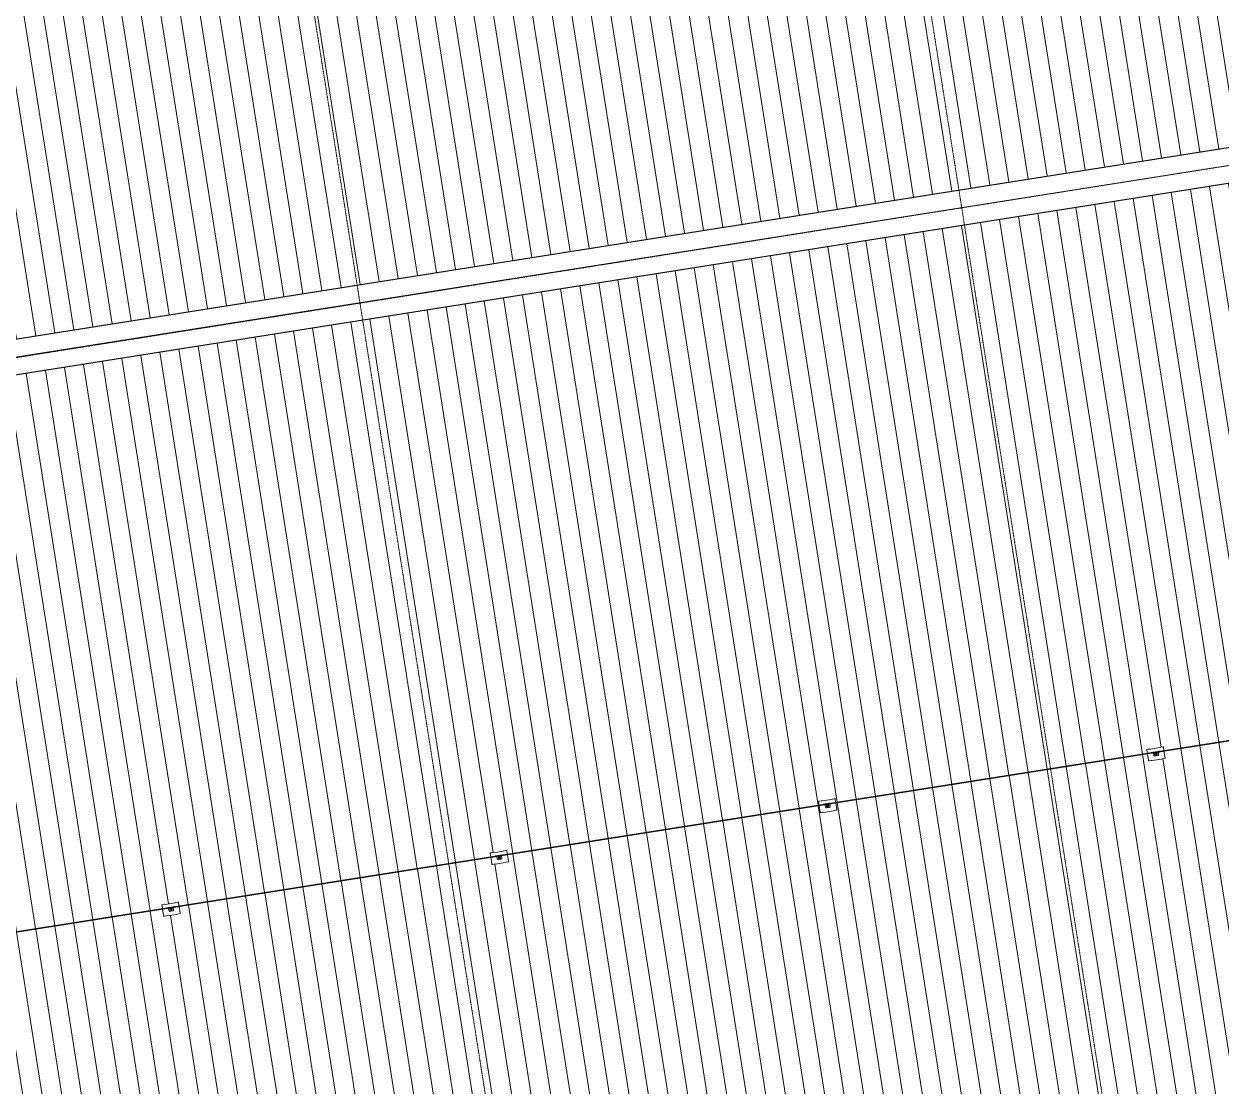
# Model space of a CAD drawing. Header units: millimetres. Extents: x -2355745 to -2216356, y 3958910 to 4068440.
# Drawn here: x -2266434 to -2245801, y 4015136 to 4033441 of the extents above; entities that cross this region are included whole.
import ezdxf

# ---------------------------------------------------------------- set-up
doc = ezdxf.new("R2010")
doc.units = ezdxf.units.MM
doc.linetypes.add('Grid Line', pattern=[21, 12, -3, 3, -3])
for name, color, linetype, lineweight in [('A-ROOF', 132, 'Continuous', 5), ('A-ROOF-PATT', 132, 'Continuous', 5), ('Q-SPCQ', 91, 'Continuous', 5), ('S-GRID', 1, 'Continuous', 5)]:
    doc.layers.add(name, color=color, linetype=linetype, lineweight=lineweight)

# ---------------------------------------------------------------- blocks, each defined once
blk = doc.blocks.new('Static Line_Sayfa_Metal Deck_Pan Mount - Up to 15 _ pitch - Max 2 Users-1847625-ROOF - Part B')
at = {"layer": 'Q-SPCQ'}
for p, q in [((-2241271, 4021785), (-2314823, 4010188)), ((-2314821, 4010180), (-2241269, 4021777)), ((-2247034, 4020945), (-2247083, 4020937)), ((-2247083, 4020937), (-2247034, 4020945)), ((-2247083, 4020937), (-2247083, 4020937)), ((-2247083, 4020937), (-2247081, 4020927)), ((-2247081, 4020927), (-2247081, 4020927)), ((-2247081, 4020927), (-2247072, 4020870)), ((-2247034, 4020944), (-2247073, 4020938)), ((-2247073, 4020938), (-2247036, 4020944)), ((-2247035, 4020944), (-2247022, 4020942)), ((-2247034, 4020945), (-2247034, 4020945)), ((-2247020, 4020942), (-2247033, 4020944)), ((-2247021, 4020942), (-2246857, 4020968)), ((-2246859, 4020968), (-2247019, 4020942)), ((-2246994, 4020885), (-2246999, 4020883)), ((-2246998, 4020878), (-2246999, 4020883)), ((-2246997, 4020873), (-2246998, 4020878)), ((-2246997, 4020873), (-2246993, 4020873)), ((-2246867, 4020905), (-2246992, 4020886)), ((-2246990, 4020873), (-2246865, 4020892)), ((-2246890, 4020903), (-2246969, 4020890)), ((-2246969, 4020890), (-2246969, 4020890)), ((-2246969, 4020890), (-2246969, 4020889)), ((-2246961, 4020835), (-2246967, 4020877)), ((-2246890, 4020901), (-2246890, 4020903)), ((-2246890, 4020903), (-2246890, 4020903)), ((-2246888, 4020889), (-2246882, 4020848)), ((-2246860, 4020905), (-2246865, 4020905)), ((-2246863, 4020893), (-2246859, 4020895)), ((-2246860, 4020905), (-2246859, 4020900)), ((-2246859, 4020899), (-2246859, 4020895)), ((-2246846, 4020974), (-2246858, 4020968)), ((-2246856, 4020968), (-2246844, 4020974)), ((-2246846, 4020974), (-2246796, 4020982)), ((-2246796, 4020982), (-2246846, 4020974)), ((-2246846, 4020974), (-2246846, 4020974)), ((-2246806, 4020980), (-2246845, 4020974)), ((-2246844, 4020974), (-2246806, 4020980)), ((-2246796, 4020982), (-2246796, 4020982)), ((-2246796, 4020982), (-2246795, 4020972)), ((-2246795, 4020972), (-2246795, 4020972)), ((-2246795, 4020972), (-2246786, 4020915)), ((-2246785, 4020908), (-2246767, 4020795)), ((-2247071, 4020863), (-2247053, 4020750)), ((-2247053, 4020750), (-2247052, 4020740)), ((-2247042, 4020741), (-2247052, 4020740)), ((-2247005, 4020747), (-2247042, 4020741)), ((-2246991, 4020745), (-2247004, 4020747)), ((-2246826, 4020771), (-2246990, 4020745)), ((-2246943, 4020853), (-2246943, 4020853)), ((-2246943, 4020823), (-2246894, 4020831)), ((-2246935, 4020854), (-2246935, 4020853)), ((-2246933, 4020854), (-2246933, 4020853)), ((-2246914, 4020857), (-2246914, 4020857)), ((-2246912, 4020857), (-2246912, 4020858)), ((-2246904, 4020859), (-2246904, 4020859)), ((-2246813, 4020777), (-2246825, 4020771)), ((-2246775, 4020783), (-2246812, 4020777)), ((-2246765, 4020785), (-2246774, 4020784)), ((-2246767, 4020795), (-2246765, 4020785)), ((-2252691, 4020053), (-2252741, 4020045)), ((-2252741, 4020045), (-2252691, 4020052)), ((-2252692, 4020052), (-2252731, 4020046)), ((-2252731, 4020046), (-2252693, 4020052)), ((-2252693, 4020052), (-2252680, 4020050)), ((-2252691, 4020052), (-2252691, 4020053)), ((-2252678, 4020050), (-2252691, 4020052)), ((-2252679, 4020050), (-2252515, 4020076)), ((-2252516, 4020076), (-2252677, 4020050)), ((-2252504, 4020082), (-2252515, 4020076)), ((-2252514, 4020076), (-2252502, 4020082)), ((-2252504, 4020082), (-2252454, 4020090)), ((-2252454, 4020090), (-2252504, 4020082)), ((-2252504, 4020082), (-2252504, 4020082)), ((-2252464, 4020088), (-2252503, 4020082)), ((-2252501, 4020082), (-2252464, 4020088)), ((-2252454, 4020090), (-2252454, 4020090)), ((-2252454, 4020090), (-2252453, 4020080)), ((-2252453, 4020080), (-2252453, 4020080)), ((-2252453, 4020080), (-2252444, 4020023)), ((-2252741, 4020045), (-2252741, 4020045)), ((-2252741, 4020045), (-2252739, 4020035)), ((-2252739, 4020035), (-2252739, 4020035)), ((-2252739, 4020035), (-2252730, 4019978)), ((-2252729, 4019971), (-2252711, 4019857)), ((-2252711, 4019857), (-2252710, 4019848)), ((-2252700, 4019849), (-2252710, 4019848)), ((-2252662, 4019855), (-2252700, 4019849)), ((-2252648, 4019853), (-2252661, 4019855)), ((-2252652, 4019993), (-2252656, 4019991)), ((-2252655, 4019986), (-2252656, 4019991)), ((-2252655, 4019981), (-2252655, 4019986)), ((-2252655, 4019981), (-2252650, 4019981)), ((-2252525, 4020013), (-2252650, 4019993)), ((-2252648, 4019981), (-2252523, 4020000)), ((-2252484, 4019879), (-2252648, 4019853)), ((-2252548, 4020011), (-2252627, 4019998)), ((-2252627, 4019998), (-2252627, 4019998)), ((-2252627, 4019998), (-2252627, 4019997)), ((-2252618, 4019943), (-2252625, 4019985)), ((-2252601, 4019961), (-2252601, 4019961)), ((-2252601, 4019931), (-2252552, 4019938)), ((-2252593, 4019962), (-2252593, 4019961)), ((-2252591, 4019961), (-2252591, 4019961)), ((-2252571, 4019964), (-2252571, 4019964)), ((-2252569, 4019965), (-2252569, 4019966)), ((-2252561, 4019967), (-2252561, 4019967)), ((-2252548, 4020009), (-2252548, 4020011)), ((-2252548, 4020011), (-2252548, 4020011)), ((-2252546, 4019997), (-2252539, 4019956)), ((-2252518, 4020013), (-2252522, 4020013)), ((-2252520, 4020001), (-2252516, 4020003)), ((-2252518, 4020013), (-2252517, 4020007)), ((-2252517, 4020007), (-2252516, 4020003)), ((-2252471, 4019885), (-2252483, 4019879)), ((-2252433, 4019891), (-2252470, 4019885)), ((-2252443, 4020016), (-2252425, 4019903)), ((-2252423, 4019893), (-2252432, 4019892)), ((-2252425, 4019903), (-2252423, 4019893)), ((-2258349, 4019161), (-2258398, 4019153)), ((-2258398, 4019153), (-2258349, 4019160)), ((-2258398, 4019153), (-2258398, 4019153)), ((-2258398, 4019153), (-2258397, 4019142)), ((-2258397, 4019143), (-2258397, 4019142)), ((-2258397, 4019142), (-2258388, 4019085)), ((-2258350, 4019160), (-2258388, 4019154)), ((-2258388, 4019154), (-2258351, 4019160)), ((-2258387, 4019079), (-2258369, 4018965)), ((-2258350, 4019160), (-2258337, 4019158)), ((-2258349, 4019160), (-2258349, 4019161)), ((-2258336, 4019158), (-2258349, 4019160)), ((-2258336, 4019158), (-2258172, 4019184)), ((-2258174, 4019183), (-2258335, 4019158)), ((-2258310, 4019101), (-2258314, 4019099)), ((-2258313, 4019094), (-2258314, 4019099)), ((-2258312, 4019089), (-2258313, 4019093)), ((-2258312, 4019089), (-2258308, 4019088)), ((-2258182, 4019121), (-2258308, 4019101)), ((-2258306, 4019089), (-2258180, 4019108)), ((-2258206, 4019119), (-2258285, 4019106)), ((-2258285, 4019106), (-2258285, 4019106)), ((-2258285, 4019106), (-2258284, 4019105)), ((-2258276, 4019051), (-2258283, 4019093)), ((-2258259, 4019039), (-2258209, 4019046)), ((-2258258, 4019069), (-2258258, 4019069)), ((-2258250, 4019070), (-2258250, 4019069)), ((-2258248, 4019069), (-2258248, 4019069)), ((-2258229, 4019072), (-2258229, 4019072)), ((-2258227, 4019073), (-2258227, 4019074)), ((-2258219, 4019075), (-2258219, 4019075)), ((-2258205, 4019117), (-2258206, 4019119)), ((-2258206, 4019119), (-2258206, 4019118)), ((-2258204, 4019105), (-2258197, 4019063)), ((-2258176, 4019121), (-2258180, 4019121)), ((-2258178, 4019109), (-2258174, 4019111)), ((-2258176, 4019121), (-2258175, 4019115)), ((-2258175, 4019115), (-2258174, 4019111)), ((-2258161, 4019190), (-2258173, 4019184)), ((-2258172, 4019184), (-2258160, 4019190)), ((-2258161, 4019190), (-2258112, 4019198)), ((-2258112, 4019198), (-2258161, 4019190)), ((-2258161, 4019190), (-2258161, 4019190)), ((-2258122, 4019196), (-2258160, 4019190)), ((-2258159, 4019190), (-2258122, 4019196)), ((-2258112, 4019198), (-2258112, 4019198)), ((-2258112, 4019198), (-2258110, 4019188)), ((-2258110, 4019188), (-2258110, 4019188)), ((-2258110, 4019188), (-2258101, 4019131)), ((-2258100, 4019125), (-2258082, 4019011)), ((-2258369, 4018965), (-2258367, 4018956)), ((-2258358, 4018957), (-2258367, 4018956)), ((-2258320, 4018963), (-2258357, 4018957)), ((-2258306, 4018961), (-2258319, 4018963)), ((-2258141, 4018987), (-2258305, 4018961)), ((-2258129, 4018993), (-2258141, 4018987)), ((-2258091, 4018999), (-2258128, 4018993)), ((-2258081, 4019001), (-2258089, 4019000)), ((-2258082, 4019011), (-2258081, 4019001)), ((-2264007, 4018268), (-2264056, 4018261)), ((-2264056, 4018260), (-2264007, 4018268)), ((-2264056, 4018261), (-2264056, 4018260)), ((-2264056, 4018260), (-2264054, 4018250)), ((-2264054, 4018251), (-2264054, 4018250)), ((-2264054, 4018250), (-2264045, 4018193)), ((-2264007, 4018268), (-2264046, 4018262)), ((-2264046, 4018262), (-2264009, 4018268)), ((-2264008, 4018268), (-2263995, 4018266)), ((-2264007, 4018268), (-2264007, 4018268)), ((-2263993, 4018266), (-2264006, 4018268)), ((-2263994, 4018266), (-2263830, 4018291)), ((-2263832, 4018291), (-2263992, 4018266)), ((-2263968, 4018209), (-2263972, 4018207)), ((-2263971, 4018201), (-2263972, 4018207)), ((-2263970, 4018197), (-2263971, 4018201)), ((-2263970, 4018197), (-2263966, 4018196)), ((-2263840, 4018229), (-2263965, 4018209)), ((-2263963, 4018196), (-2263838, 4018216)), ((-2263863, 4018227), (-2263942, 4018214)), ((-2263942, 4018214), (-2263942, 4018214)), ((-2263942, 4018213), (-2263942, 4018213)), ((-2263934, 4018159), (-2263940, 4018201)), ((-2263863, 4018227), (-2263863, 4018226)), ((-2263863, 4018225), (-2263863, 4018226)), ((-2263861, 4018213), (-2263855, 4018171)), ((-2263833, 4018229), (-2263838, 4018229)), ((-2263836, 4018217), (-2263832, 4018218)), ((-2263833, 4018229), (-2263832, 4018223)), ((-2263832, 4018223), (-2263832, 4018219)), ((-2263819, 4018298), (-2263831, 4018292)), ((-2263829, 4018292), (-2263818, 4018298)), ((-2263819, 4018298), (-2263770, 4018306)), ((-2263770, 4018306), (-2263819, 4018298)), ((-2263819, 4018298), (-2263819, 4018298)), ((-2263779, 4018304), (-2263818, 4018298)), ((-2263817, 4018298), (-2263779, 4018304)), ((-2263770, 4018306), (-2263770, 4018306)), ((-2263770, 4018306), (-2263768, 4018296)), ((-2263768, 4018296), (-2263768, 4018296)), ((-2263768, 4018296), (-2263759, 4018239)), ((-2263758, 4018232), (-2263740, 4018118)), ((-2264044, 4018187), (-2264026, 4018073)), ((-2264026, 4018073), (-2264025, 4018064)), ((-2264015, 4018065), (-2264025, 4018064)), ((-2263978, 4018071), (-2264015, 4018065)), ((-2263964, 4018069), (-2263977, 4018071)), ((-2263799, 4018095), (-2263963, 4018069)), ((-2263917, 4018146), (-2263867, 4018154)), ((-2263916, 4018177), (-2263916, 4018176)), ((-2263908, 4018178), (-2263908, 4018177)), ((-2263906, 4018177), (-2263906, 4018177)), ((-2263887, 4018180), (-2263887, 4018180)), ((-2263885, 4018181), (-2263885, 4018181)), ((-2263877, 4018183), (-2263877, 4018183)), ((-2263787, 4018101), (-2263798, 4018095)), ((-2263748, 4018107), (-2263786, 4018101)), ((-2263739, 4018109), (-2263747, 4018107)), ((-2263740, 4018118), (-2263739, 4018109))]:
    blk.add_line(p, q, dxfattribs=at)
at = {"layer": 'Q-SPCQ', "flags": 128}
for points in [[(-2246994, 4020885), (-2246994, 4020885), (-2246994, 4020885), (-2246993, 4020885), (-2246993, 4020885), (-2246993, 4020886), (-2246992, 4020886)], [(-2246990, 4020873), (-2246991, 4020873), (-2246991, 4020873), (-2246991, 4020873), (-2246992, 4020873), (-2246992, 4020873), (-2246993, 4020873)], [(-2246867, 4020905), (-2246867, 4020905), (-2246866, 4020905), (-2246866, 4020905), (-2246865, 4020905), (-2246865, 4020905), (-2246865, 4020905)], [(-2246863, 4020893), (-2246863, 4020893), (-2246863, 4020893), (-2246864, 4020893), (-2246864, 4020893), (-2246865, 4020893), (-2246865, 4020892)], [(-2246935, 4020853), (-2246935, 4020853), (-2246935, 4020853), (-2246935, 4020852), (-2246934, 4020852), (-2246934, 4020851), (-2246934, 4020851), (-2246934, 4020850), (-2246934, 4020850), (-2246933, 4020849), (-2246933, 4020849), (-2246933, 4020849), (-2246933, 4020848), (-2246932, 4020848), (-2246932, 4020848), (-2246932, 4020847), (-2246931, 4020847), (-2246931, 4020847), (-2246931, 4020846), (-2246930, 4020846), (-2246930, 4020846), (-2246930, 4020845), (-2246929, 4020845), (-2246929, 4020845), (-2246928, 4020845), (-2246928, 4020845), (-2246928, 4020844), (-2246927, 4020844), (-2246927, 4020844), (-2246926, 4020844), (-2246926, 4020844), (-2246925, 4020844), (-2246925, 4020844), (-2246924, 4020844), (-2246924, 4020844), (-2246923, 4020844), (-2246923, 4020844), (-2246923, 4020844), (-2246922, 4020844), (-2246922, 4020844), (-2246921, 4020844)], [(-2246933, 4020853), (-2246933, 4020853), (-2246933, 4020853), (-2246933, 4020852), (-2246932, 4020852), (-2246932, 4020852), (-2246932, 4020851), (-2246932, 4020851), (-2246932, 4020851), (-2246932, 4020850), (-2246931, 4020850), (-2246931, 4020850), (-2246931, 4020849), (-2246931, 4020849), (-2246931, 4020849), (-2246930, 4020848), (-2246930, 4020848), (-2246930, 4020848), (-2246929, 4020848), (-2246929, 4020847), (-2246929, 4020847), (-2246928, 4020847), (-2246928, 4020847), (-2246928, 4020846), (-2246927, 4020846), (-2246927, 4020846), (-2246927, 4020846), (-2246926, 4020846), (-2246926, 4020846), (-2246926, 4020846), (-2246925, 4020845), (-2246925, 4020845), (-2246925, 4020845), (-2246924, 4020845), (-2246924, 4020845), (-2246923, 4020845), (-2246923, 4020845), (-2246923, 4020845), (-2246922, 4020845), (-2246922, 4020845), (-2246922, 4020845)], [(-2246922, 4020845), (-2246921, 4020845), (-2246921, 4020846), (-2246921, 4020846), (-2246920, 4020846), (-2246920, 4020846), (-2246919, 4020846), (-2246919, 4020846), (-2246919, 4020846), (-2246918, 4020847), (-2246918, 4020847), (-2246918, 4020847), (-2246917, 4020847), (-2246917, 4020847), (-2246917, 4020848), (-2246917, 4020848), (-2246916, 4020848), (-2246916, 4020848), (-2246916, 4020849), (-2246916, 4020849), (-2246915, 4020849), (-2246915, 4020850), (-2246915, 4020850), (-2246915, 4020850), (-2246915, 4020851), (-2246914, 4020851), (-2246914, 4020851), (-2246914, 4020852), (-2246914, 4020852), (-2246914, 4020853), (-2246914, 4020853), (-2246914, 4020853), (-2246914, 4020854), (-2246914, 4020854), (-2246914, 4020854), (-2246914, 4020855), (-2246914, 4020855), (-2246914, 4020856), (-2246914, 4020856), (-2246914, 4020856), (-2246914, 4020857)], [(-2246921, 4020844), (-2246921, 4020844), (-2246921, 4020844), (-2246920, 4020844), (-2246920, 4020844), (-2246919, 4020844), (-2246919, 4020844), (-2246918, 4020845), (-2246918, 4020845), (-2246917, 4020845), (-2246917, 4020845), (-2246917, 4020846), (-2246916, 4020846), (-2246916, 4020846), (-2246916, 4020846), (-2246915, 4020847), (-2246915, 4020847), (-2246915, 4020847), (-2246914, 4020848), (-2246914, 4020848), (-2246914, 4020849), (-2246913, 4020849), (-2246913, 4020849), (-2246913, 4020850), (-2246913, 4020850), (-2246913, 4020851), (-2246912, 4020851), (-2246912, 4020851), (-2246912, 4020852), (-2246912, 4020852), (-2246912, 4020853), (-2246912, 4020853), (-2246912, 4020854), (-2246912, 4020854), (-2246912, 4020855), (-2246912, 4020855), (-2246912, 4020856), (-2246912, 4020856), (-2246912, 4020857), (-2246912, 4020857), (-2246912, 4020857)], [(-2252652, 4019993), (-2252652, 4019993), (-2252651, 4019993), (-2252651, 4019993), (-2252651, 4019993), (-2252650, 4019993), (-2252650, 4019993)], [(-2252648, 4019981), (-2252648, 4019981), (-2252649, 4019981), (-2252649, 4019980), (-2252650, 4019980), (-2252650, 4019980), (-2252650, 4019981)], [(-2252593, 4019961), (-2252592, 4019961), (-2252592, 4019960), (-2252592, 4019960), (-2252592, 4019960), (-2252592, 4019959), (-2252592, 4019959), (-2252592, 4019958), (-2252591, 4019958), (-2252591, 4019957), (-2252591, 4019957), (-2252591, 4019957), (-2252590, 4019956), (-2252590, 4019956), (-2252590, 4019955), (-2252590, 4019955), (-2252589, 4019955), (-2252589, 4019954), (-2252588, 4019954), (-2252588, 4019954), (-2252588, 4019954), (-2252587, 4019953), (-2252587, 4019953), (-2252587, 4019953), (-2252586, 4019953), (-2252586, 4019952), (-2252585, 4019952), (-2252585, 4019952), (-2252584, 4019952), (-2252584, 4019952), (-2252583, 4019952), (-2252583, 4019952), (-2252583, 4019952), (-2252582, 4019951), (-2252582, 4019951), (-2252581, 4019951), (-2252581, 4019951), (-2252580, 4019951), (-2252580, 4019952), (-2252579, 4019952), (-2252579, 4019952)], [(-2252591, 4019961), (-2252590, 4019961), (-2252590, 4019961), (-2252590, 4019960), (-2252590, 4019960), (-2252590, 4019959), (-2252590, 4019959), (-2252590, 4019959), (-2252590, 4019958), (-2252589, 4019958), (-2252589, 4019958), (-2252589, 4019957), (-2252589, 4019957), (-2252588, 4019957), (-2252588, 4019956), (-2252588, 4019956), (-2252588, 4019956), (-2252587, 4019956), (-2252587, 4019955), (-2252587, 4019955), (-2252587, 4019955), (-2252586, 4019955), (-2252586, 4019955), (-2252586, 4019954), (-2252585, 4019954), (-2252585, 4019954), (-2252584, 4019954), (-2252584, 4019954), (-2252584, 4019954), (-2252583, 4019953), (-2252583, 4019953), (-2252583, 4019953), (-2252582, 4019953), (-2252582, 4019953), (-2252581, 4019953), (-2252581, 4019953), (-2252581, 4019953), (-2252580, 4019953), (-2252580, 4019953), (-2252580, 4019953), (-2252579, 4019953)], [(-2252579, 4019952), (-2252579, 4019952), (-2252578, 4019952), (-2252578, 4019952), (-2252577, 4019952), (-2252577, 4019952), (-2252576, 4019952), (-2252576, 4019953), (-2252576, 4019953), (-2252575, 4019953), (-2252575, 4019953), (-2252574, 4019953), (-2252574, 4019954), (-2252574, 4019954), (-2252573, 4019954), (-2252573, 4019955), (-2252573, 4019955), (-2252572, 4019955), (-2252572, 4019956), (-2252572, 4019956), (-2252571, 4019956), (-2252571, 4019957), (-2252571, 4019957), (-2252571, 4019958), (-2252570, 4019958), (-2252570, 4019958), (-2252570, 4019959), (-2252570, 4019959), (-2252570, 4019960), (-2252570, 4019960), (-2252569, 4019961), (-2252569, 4019961), (-2252569, 4019962), (-2252569, 4019962), (-2252569, 4019963), (-2252569, 4019963), (-2252569, 4019963), (-2252569, 4019964), (-2252569, 4019964), (-2252569, 4019965), (-2252569, 4019965)], [(-2252579, 4019953), (-2252579, 4019953), (-2252579, 4019953), (-2252578, 4019954), (-2252578, 4019954), (-2252578, 4019954), (-2252577, 4019954), (-2252577, 4019954), (-2252576, 4019954), (-2252576, 4019954), (-2252576, 4019955), (-2252575, 4019955), (-2252575, 4019955), (-2252575, 4019955), (-2252575, 4019956), (-2252574, 4019956), (-2252574, 4019956), (-2252574, 4019956), (-2252573, 4019957), (-2252573, 4019957), (-2252573, 4019957), (-2252573, 4019958), (-2252573, 4019958), (-2252572, 4019958), (-2252572, 4019959), (-2252572, 4019959), (-2252572, 4019959), (-2252572, 4019960), (-2252572, 4019960), (-2252572, 4019960), (-2252571, 4019961), (-2252571, 4019961), (-2252571, 4019962), (-2252571, 4019962), (-2252571, 4019962), (-2252571, 4019963), (-2252571, 4019963), (-2252571, 4019964), (-2252571, 4019964), (-2252571, 4019964), (-2252571, 4019964)], [(-2252525, 4020013), (-2252524, 4020013), (-2252524, 4020013), (-2252523, 4020013), (-2252523, 4020013), (-2252523, 4020013), (-2252522, 4020013)], [(-2252520, 4020001), (-2252521, 4020001), (-2252521, 4020001), (-2252522, 4020001), (-2252522, 4020001), (-2252522, 4020000), (-2252523, 4020000)], [(-2258310, 4019101), (-2258309, 4019101), (-2258309, 4019101), (-2258309, 4019101), (-2258308, 4019101), (-2258308, 4019101), (-2258308, 4019101)], [(-2258306, 4019089), (-2258306, 4019088), (-2258306, 4019088), (-2258307, 4019088), (-2258307, 4019088), (-2258308, 4019088), (-2258308, 4019088)], [(-2258250, 4019069), (-2258250, 4019069), (-2258250, 4019068), (-2258250, 4019068), (-2258250, 4019067), (-2258250, 4019067), (-2258250, 4019067), (-2258249, 4019066), (-2258249, 4019066), (-2258249, 4019065), (-2258249, 4019065), (-2258248, 4019064), (-2258248, 4019064), (-2258248, 4019064), (-2258248, 4019063), (-2258247, 4019063), (-2258247, 4019063), (-2258247, 4019062), (-2258246, 4019062), (-2258246, 4019062), (-2258245, 4019061), (-2258245, 4019061), (-2258245, 4019061), (-2258244, 4019061), (-2258244, 4019061), (-2258243, 4019060), (-2258243, 4019060), (-2258243, 4019060), (-2258242, 4019060), (-2258242, 4019060), (-2258241, 4019060), (-2258241, 4019060), (-2258240, 4019059), (-2258240, 4019059), (-2258239, 4019059), (-2258239, 4019059), (-2258238, 4019059), (-2258238, 4019059), (-2258237, 4019059), (-2258237, 4019059), (-2258237, 4019059)], [(-2258248, 4019069), (-2258248, 4019069), (-2258248, 4019069), (-2258248, 4019068), (-2258248, 4019068), (-2258248, 4019067), (-2258248, 4019067), (-2258247, 4019067), (-2258247, 4019066), (-2258247, 4019066), (-2258247, 4019066), (-2258247, 4019065), (-2258246, 4019065), (-2258246, 4019065), (-2258246, 4019064), (-2258246, 4019064), (-2258245, 4019064), (-2258245, 4019064), (-2258245, 4019063), (-2258245, 4019063), (-2258244, 4019063), (-2258244, 4019063), (-2258244, 4019062), (-2258243, 4019062), (-2258243, 4019062), (-2258243, 4019062), (-2258242, 4019062), (-2258242, 4019062), (-2258241, 4019061), (-2258241, 4019061), (-2258241, 4019061), (-2258240, 4019061), (-2258240, 4019061), (-2258240, 4019061), (-2258239, 4019061), (-2258239, 4019061), (-2258238, 4019061), (-2258238, 4019061), (-2258238, 4019061), (-2258237, 4019061), (-2258237, 4019061)], [(-2258237, 4019059), (-2258236, 4019060), (-2258236, 4019060), (-2258235, 4019060), (-2258235, 4019060), (-2258235, 4019060), (-2258234, 4019060), (-2258234, 4019060), (-2258233, 4019061), (-2258233, 4019061), (-2258232, 4019061), (-2258232, 4019061), (-2258232, 4019062), (-2258231, 4019062), (-2258231, 4019062), (-2258231, 4019063), (-2258230, 4019063), (-2258230, 4019063), (-2258230, 4019064), (-2258229, 4019064), (-2258229, 4019064), (-2258229, 4019065), (-2258229, 4019065), (-2258228, 4019065), (-2258228, 4019066), (-2258228, 4019066), (-2258228, 4019067), (-2258228, 4019067), (-2258227, 4019068), (-2258227, 4019068), (-2258227, 4019069), (-2258227, 4019069), (-2258227, 4019069), (-2258227, 4019070), (-2258227, 4019070), (-2258227, 4019071), (-2258227, 4019071), (-2258227, 4019072), (-2258227, 4019072), (-2258227, 4019073), (-2258227, 4019073)], [(-2258237, 4019061), (-2258237, 4019061), (-2258236, 4019061), (-2258236, 4019061), (-2258236, 4019062), (-2258235, 4019062), (-2258235, 4019062), (-2258235, 4019062), (-2258234, 4019062), (-2258234, 4019062), (-2258234, 4019063), (-2258233, 4019063), (-2258233, 4019063), (-2258233, 4019063), (-2258232, 4019063), (-2258232, 4019064), (-2258232, 4019064), (-2258231, 4019064), (-2258231, 4019065), (-2258231, 4019065), (-2258231, 4019065), (-2258230, 4019065), (-2258230, 4019066), (-2258230, 4019066), (-2258230, 4019066), (-2258230, 4019067), (-2258230, 4019067), (-2258229, 4019068), (-2258229, 4019068), (-2258229, 4019068), (-2258229, 4019069), (-2258229, 4019069), (-2258229, 4019069), (-2258229, 4019070), (-2258229, 4019070), (-2258229, 4019071), (-2258229, 4019071), (-2258229, 4019071), (-2258229, 4019072), (-2258229, 4019072), (-2258229, 4019072)], [(-2258182, 4019121), (-2258182, 4019121), (-2258182, 4019121), (-2258181, 4019121), (-2258181, 4019121), (-2258180, 4019121), (-2258180, 4019121)], [(-2258178, 4019109), (-2258178, 4019109), (-2258179, 4019109), (-2258179, 4019109), (-2258180, 4019108), (-2258180, 4019108), (-2258180, 4019108)], [(-2263968, 4018209), (-2263967, 4018209), (-2263967, 4018209), (-2263966, 4018209), (-2263966, 4018209), (-2263966, 4018209), (-2263965, 4018209)], [(-2263963, 4018196), (-2263964, 4018196), (-2263964, 4018196), (-2263965, 4018196), (-2263965, 4018196), (-2263965, 4018196), (-2263966, 4018196)], [(-2263840, 4018229), (-2263840, 4018229), (-2263839, 4018229), (-2263839, 4018229), (-2263838, 4018229), (-2263838, 4018229), (-2263838, 4018229)], [(-2263836, 4018217), (-2263836, 4018217), (-2263837, 4018217), (-2263837, 4018216), (-2263837, 4018216), (-2263838, 4018216), (-2263838, 4018216)], [(-2263908, 4018177), (-2263908, 4018177), (-2263908, 4018176), (-2263908, 4018176), (-2263908, 4018175), (-2263907, 4018175), (-2263907, 4018174), (-2263907, 4018174), (-2263907, 4018174), (-2263907, 4018173), (-2263906, 4018173), (-2263906, 4018172), (-2263906, 4018172), (-2263906, 4018172), (-2263905, 4018171), (-2263905, 4018171), (-2263905, 4018171), (-2263904, 4018170), (-2263904, 4018170), (-2263904, 4018170), (-2263903, 4018169), (-2263903, 4018169), (-2263902, 4018169), (-2263902, 4018169), (-2263902, 4018168), (-2263901, 4018168), (-2263901, 4018168), (-2263900, 4018168), (-2263900, 4018168), (-2263899, 4018168), (-2263899, 4018168), (-2263898, 4018167), (-2263898, 4018167), (-2263897, 4018167), (-2263897, 4018167), (-2263897, 4018167), (-2263896, 4018167), (-2263896, 4018167), (-2263895, 4018167), (-2263895, 4018167), (-2263895, 4018167)], [(-2263906, 4018177), (-2263906, 4018177), (-2263906, 4018176), (-2263906, 4018176), (-2263906, 4018176), (-2263905, 4018175), (-2263905, 4018175), (-2263905, 4018175), (-2263905, 4018174), (-2263905, 4018174), (-2263905, 4018174), (-2263904, 4018173), (-2263904, 4018173), (-2263904, 4018173), (-2263904, 4018172), (-2263903, 4018172), (-2263903, 4018172), (-2263903, 4018171), (-2263903, 4018171), (-2263902, 4018171), (-2263902, 4018171), (-2263902, 4018171), (-2263901, 4018170), (-2263901, 4018170), (-2263901, 4018170), (-2263900, 4018170), (-2263900, 4018170), (-2263899, 4018169), (-2263899, 4018169), (-2263899, 4018169), (-2263898, 4018169), (-2263898, 4018169), (-2263898, 4018169), (-2263897, 4018169), (-2263897, 4018169), (-2263896, 4018169), (-2263896, 4018169), (-2263896, 4018169), (-2263895, 4018169), (-2263895, 4018169), (-2263895, 4018169)], [(-2263895, 4018167), (-2263894, 4018167), (-2263894, 4018168), (-2263893, 4018168), (-2263893, 4018168), (-2263892, 4018168), (-2263892, 4018168), (-2263891, 4018168), (-2263891, 4018169), (-2263891, 4018169), (-2263890, 4018169), (-2263890, 4018169), (-2263889, 4018170), (-2263889, 4018170), (-2263889, 4018170), (-2263888, 4018170), (-2263888, 4018171), (-2263888, 4018171), (-2263887, 4018171), (-2263887, 4018172), (-2263887, 4018172), (-2263887, 4018173), (-2263886, 4018173), (-2263886, 4018173), (-2263886, 4018174), (-2263886, 4018174), (-2263885, 4018175), (-2263885, 4018175), (-2263885, 4018176), (-2263885, 4018176), (-2263885, 4018176), (-2263885, 4018177), (-2263885, 4018177), (-2263885, 4018178), (-2263885, 4018178), (-2263885, 4018179), (-2263885, 4018179), (-2263885, 4018180), (-2263885, 4018180), (-2263885, 4018181), (-2263885, 4018181)], [(-2263895, 4018169), (-2263894, 4018169), (-2263894, 4018169), (-2263894, 4018169), (-2263893, 4018169), (-2263893, 4018170), (-2263893, 4018170), (-2263892, 4018170), (-2263892, 4018170), (-2263892, 4018170), (-2263891, 4018170), (-2263891, 4018171), (-2263891, 4018171), (-2263890, 4018171), (-2263890, 4018171), (-2263890, 4018172), (-2263889, 4018172), (-2263889, 4018172), (-2263889, 4018172), (-2263889, 4018173), (-2263888, 4018173), (-2263888, 4018173), (-2263888, 4018174), (-2263888, 4018174), (-2263888, 4018174), (-2263887, 4018175), (-2263887, 4018175), (-2263887, 4018175), (-2263887, 4018176), (-2263887, 4018176), (-2263887, 4018177), (-2263887, 4018177), (-2263887, 4018177), (-2263887, 4018178), (-2263887, 4018178), (-2263887, 4018179), (-2263887, 4018179), (-2263887, 4018179), (-2263887, 4018180), (-2263887, 4018180), (-2263887, 4018180)]]:
    blk.add_lwpolyline(points, dxfattribs=at)
at = {"layer": 'Q-SPCQ'}
for centre, major_axis, ratio, start_param, end_param in [((-2247071, 4020928), (9.88, 1.56), 0.996195, 1.570796, 3.141593), ((-2247071, 4020928), (9.88, 1.56), 0.996195, 1.570796, 3.141593), ((-2247036, 4020944), (0.988, 0.156), 0.087156, 0.252159, 1.570796), ((-2247034, 4020944), (0.988, 0.156), 0.087156, 0.252159, 1.570796), ((-2247021, 4020942), (0.988, 0.156), 0.087156, 3.393752, 4.712389), ((-2247019, 4020942), (0.988, 0.156), 0.087156, 4.492616, 4.712389), ((-2247019, 4020942), (0.988, 0.156), 0.087156, 3.393752, 3.833298), ((-2247031, 4020878), (69.1, 10.9), 0.087156, 0.229391, 0.458783), ((-2246923, 4020856), (19.6, 3.1), 0.996195, 1.570796, 3.141593), ((-2246923, 4020856), (19.6, 3.1), 0.996195, 1.570796, 4.712389), ((-2246923, 4020856), (19.6, 3.1), 0.996195, 0, 1.570796), ((-2246923, 4020856), (19.6, 3.1), 0.996195, 4.712389, 7.853982), ((-2246828, 4020910), (69.1, 10.9), 0.087156, 2.68281, 2.912201), ((-2246859, 4020968), (0.988, 0.156), 0.087156, 4.712389, 4.932162), ((-2246859, 4020968), (0.988, 0.156), 0.087156, 5.371707, 6.031026), ((-2246857, 4020968), (0.988, 0.156), 0.087156, 4.712389, 6.031026), ((-2246845, 4020974), (0.988, 0.156), 0.087156, 1.570796, 2.889433), ((-2246844, 4020974), (0.988, 0.156), 0.087156, 1.570796, 2.889433), ((-2246805, 4020970), (9.88, 1.56), 0.996195, 0.785398, 1.570796), ((-2246805, 4020970), (9.88, 1.56), 0.996195, 0, 1.570796), ((-2246805, 4020970), (9.88, 1.56), 0.996195, 0, 0.261799), ((-2247044, 4020751), (9.88, 1.56), 0.996195, 3.141593, 4.712389), ((-2247044, 4020751), (9.88, 1.56), 0.996195, 3.403392, 4.692006), ((-2247005, 4020747), (0.988, 0.156), 0.087156, 0.252159, 1.570796), ((-2246990, 4020745), (0.988, 0.156), 0.087156, 3.393752, 4.712389), ((-2246946, 4020838), (14.8, 2.3), 0.996195, 3.141593, 4.712389), ((-2246946, 4020838), (14.8, 2.3), 0.996195, 3.435816, 4.147516), ((-2246923, 4020856), (11.6, 1.8), 0.996195, 1.570796, 4.712389), ((-2246923, 4020856), (11.6, 1.8), 0.996195, 4.712389, 7.853982), ((-2246896, 4020845), (14.8, 2.3), 0.996195, 4.712389, 6.283185), ((-2246896, 4020846), (14.8, 2.3), 0.996195, 5.565007, 5.954166), ((-2246826, 4020771), (0.988, 0.156), 0.087156, 4.712389, 6.031026), ((-2246812, 4020777), (0.988, 0.156), 0.087156, 1.570796, 2.889433), ((-2246777, 4020793), (9.88, 1.56), 0.996195, 4.712389, 6.283185), ((-2246777, 4020793), (9.88, 1.56), 0.996195, 4.974188, 6.283185), ((-2252693, 4020052), (0.988, 0.156), 0.087156, 0.252159, 1.570796), ((-2252692, 4020052), (0.988, 0.156), 0.087156, 0.252159, 1.570796), ((-2252679, 4020050), (0.988, 0.156), 0.087156, 3.393752, 4.712389), ((-2252677, 4020050), (0.988, 0.156), 0.087156, 3.393752, 3.833298), ((-2252677, 4020050), (0.988, 0.156), 0.087156, 4.492616, 4.712389), ((-2252516, 4020076), (0.988, 0.156), 0.087156, 5.371707, 6.031026), ((-2252516, 4020076), (0.988, 0.156), 0.087156, 4.712389, 4.932162), ((-2252515, 4020076), (0.988, 0.156), 0.087156, 4.712389, 6.031026), ((-2252503, 4020082), (0.988, 0.156), 0.087156, 1.570796, 2.889433), ((-2252501, 4020082), (0.988, 0.156), 0.087156, 1.570796, 2.889433), ((-2252462, 4020078), (9.88, 1.56), 0.996195, 0.785398, 1.570796), ((-2252462, 4020078), (9.88, 1.56), 0.996195, 0, 1.570796), ((-2252462, 4020078), (9.88, 1.56), 0.996195, 0, 0.261799), ((-2252729, 4020036), (9.88, 1.56), 0.996195, 1.570796, 3.141593), ((-2252729, 4020036), (9.88, 1.56), 0.996195, 1.570796, 3.141593), ((-2252701, 4019859), (9.88, 1.56), 0.996195, 3.141593, 4.712389), ((-2252701, 4019859), (9.88, 1.56), 0.996195, 3.403392, 4.692006), ((-2252662, 4019855), (0.988, 0.156), 0.087156, 0.252159, 1.570796), ((-2252648, 4019853), (0.988, 0.156), 0.087156, 3.393752, 4.712389), ((-2252689, 4019986), (69.1, 10.9), 0.087156, 0.229391, 0.458783), ((-2252603, 4019945), (14.8, 2.3), 0.996195, 3.141593, 4.712389), ((-2252604, 4019946), (14.8, 2.3), 0.996195, 3.435816, 4.147516), ((-2252581, 4019964), (19.6, 3.1), 0.996195, 1.570796, 3.141593), ((-2252581, 4019964), (19.6, 3.1), 0.996195, 1.570796, 4.712389), ((-2252581, 4019964), (11.6, 1.8), 0.996195, 1.570796, 4.712389), ((-2252581, 4019964), (19.6, 3.1), 0.996195, 0, 1.570796), ((-2252581, 4019964), (19.6, 3.1), 0.996195, 4.712389, 7.853982), ((-2252581, 4019964), (11.6, 1.8), 0.996195, 4.712389, 7.853982), ((-2252486, 4020018), (69.1, 10.9), 0.087156, 2.68281, 2.912201), ((-2252554, 4019953), (14.8, 2.3), 0.996195, 4.712389, 6.283185), ((-2252554, 4019953), (14.8, 2.3), 0.996195, 5.565007, 5.954166), ((-2252484, 4019879), (0.988, 0.156), 0.087156, 4.712389, 6.031026), ((-2252470, 4019885), (0.988, 0.156), 0.087156, 1.570796, 2.889433), ((-2252435, 4019901), (9.88, 1.56), 0.996195, 4.712389, 6.283185), ((-2252435, 4019901), (9.88, 1.56), 0.996195, 4.974188, 6.283185), ((-2258387, 4019144), (9.88, 1.56), 0.996195, 1.570796, 3.141593), ((-2258387, 4019144), (9.88, 1.56), 0.996195, 1.570796, 3.141593), ((-2258351, 4019160), (0.988, 0.156), 0.087156, 0.252159, 1.570796), ((-2258350, 4019160), (0.988, 0.156), 0.087156, 0.252159, 1.570796), ((-2258336, 4019158), (0.988, 0.156), 0.087156, 3.393752, 4.712389), ((-2258335, 4019158), (0.988, 0.156), 0.087156, 3.393752, 3.833298), ((-2258335, 4019158), (0.988, 0.156), 0.087156, 4.492616, 4.712389), ((-2258346, 4019094), (69.1, 10.9), 0.087156, 0.229391, 0.458783), ((-2258261, 4019053), (14.8, 2.3), 0.996195, 3.141593, 4.712389), ((-2258261, 4019054), (14.8, 2.3), 0.996195, 3.435816, 4.147516), ((-2258239, 4019072), (19.6, 3.1), 0.996195, 1.570796, 3.141593), ((-2258239, 4019072), (19.6, 3.1), 0.996195, 1.570796, 4.712389), ((-2258239, 4019072), (11.6, 1.8), 0.996195, 1.570796, 4.712389), ((-2258239, 4019072), (19.6, 3.1), 0.996195, 0, 1.570796), ((-2258239, 4019072), (19.6, 3.1), 0.996195, 4.712389, 7.853982), ((-2258239, 4019072), (11.6, 1.8), 0.996195, 4.712389, 7.853982), ((-2258143, 4019126), (69.1, 10.9), 0.087156, 2.68281, 2.912201), ((-2258212, 4019061), (14.8, 2.3), 0.996195, 4.712389, 6.283185), ((-2258212, 4019061), (14.8, 2.3), 0.996195, 5.565007, 5.954166), ((-2258174, 4019184), (0.988, 0.156), 0.087156, 4.712389, 4.932162), ((-2258174, 4019184), (0.988, 0.156), 0.087156, 5.371707, 6.031026), ((-2258173, 4019184), (0.988, 0.156), 0.087156, 4.712389, 6.031026), ((-2258160, 4019190), (0.988, 0.156), 0.087156, 1.570796, 2.889433), ((-2258159, 4019190), (0.988, 0.156), 0.087156, 1.570796, 2.889433), ((-2258120, 4019186), (9.88, 1.56), 0.996195, 0.785398, 1.570796), ((-2258120, 4019186), (9.88, 1.56), 0.996195, 0, 1.570796), ((-2258120, 4019186), (9.88, 1.56), 0.996195, 0, 0.261799), ((-2258359, 4018967), (9.88, 1.56), 0.996195, 3.141593, 4.712389), ((-2258359, 4018967), (9.88, 1.56), 0.996195, 3.403392, 4.692006), ((-2258320, 4018963), (0.988, 0.156), 0.087156, 0.252159, 1.570796), ((-2258305, 4018961), (0.988, 0.156), 0.087156, 3.393752, 4.712389), ((-2258141, 4018987), (0.988, 0.156), 0.087156, 4.712389, 6.031026), ((-2258128, 4018993), (0.988, 0.156), 0.087156, 1.570796, 2.889433), ((-2258092, 4019009), (9.88, 1.56), 0.996195, 4.712389, 6.283185), ((-2258092, 4019009), (9.88, 1.56), 0.996195, 4.974188, 6.283185), ((-2264045, 4018252), (9.88, 1.56), 0.996195, 1.570796, 3.141593), ((-2264045, 4018252), (9.88, 1.56), 0.996195, 1.570796, 3.141593), ((-2264009, 4018268), (0.988, 0.156), 0.087156, 0.252159, 1.570796), ((-2264007, 4018268), (0.988, 0.156), 0.087156, 0.252159, 1.570796), ((-2263994, 4018266), (0.988, 0.156), 0.087156, 3.393752, 4.712389), ((-2263992, 4018266), (0.988, 0.156), 0.087156, 4.492616, 4.712389), ((-2263992, 4018266), (0.988, 0.156), 0.087156, 3.393752, 3.833298), ((-2264004, 4018201), (69.1, 10.9), 0.087156, 0.229391, 0.458783), ((-2263897, 4018180), (19.6, 3.1), 0.996195, 1.570796, 3.141593), ((-2263896, 4018180), (19.6, 3.1), 0.996195, 1.570796, 4.712389), ((-2263896, 4018180), (11.6, 1.8), 0.996195, 1.570796, 4.712389), ((-2263897, 4018180), (19.6, 3.1), 0.996195, 0, 1.570796), ((-2263896, 4018180), (19.6, 3.1), 0.996195, 4.712389, 7.853982), ((-2263896, 4018180), (11.6, 1.8), 0.996195, 4.712389, 7.853982), ((-2263801, 4018233), (69.1, 10.9), 0.087156, 2.68281, 2.912201), ((-2263832, 4018291), (0.988, 0.156), 0.087156, 4.712389, 4.932162), ((-2263832, 4018291), (0.988, 0.156), 0.087156, 5.371707, 6.031026), ((-2263830, 4018292), (0.988, 0.156), 0.087156, 4.712389, 6.031026), ((-2263818, 4018298), (0.988, 0.156), 0.087156, 1.570796, 2.889433), ((-2263817, 4018298), (0.988, 0.156), 0.087156, 1.570796, 2.889433), ((-2263778, 4018294), (9.88, 1.56), 0.996195, 0, 1.570796), ((-2263778, 4018294), (9.88, 1.56), 0.996195, 0.785398, 1.570796), ((-2263778, 4018294), (9.88, 1.56), 0.996195, 0, 0.261799), ((-2264017, 4018075), (9.88, 1.56), 0.996195, 3.141593, 4.712389), ((-2264017, 4018075), (9.88, 1.56), 0.996195, 3.403392, 4.692006), ((-2263978, 4018071), (0.988, 0.156), 0.087156, 0.252159, 1.570796), ((-2263963, 4018069), (0.988, 0.156), 0.087156, 3.393752, 4.712389), ((-2263919, 4018161), (14.8, 2.3), 0.996195, 3.141593, 4.712389), ((-2263919, 4018161), (14.8, 2.3), 0.996195, 3.435816, 4.147516), ((-2263869, 4018169), (14.8, 2.3), 0.996195, 4.712389, 6.283185), ((-2263870, 4018169), (14.8, 2.3), 0.996195, 5.565007, 5.954166), ((-2263799, 4018095), (0.988, 0.156), 0.087156, 4.712389, 6.031026), ((-2263786, 4018101), (0.988, 0.156), 0.087156, 1.570796, 2.889433), ((-2263750, 4018117), (9.88, 1.56), 0.996195, 4.712389, 6.283185), ((-2263750, 4018117), (9.88, 1.56), 0.996195, 4.974188, 6.283185)]:
    blk.add_ellipse(centre, major_axis=major_axis, ratio=ratio, start_param=start_param, end_param=end_param, dxfattribs=at)
blk = doc.blocks.new('Ridge Capping - Ridge Capping-1882401-ROOF - Part B')
at = {"layer": 'A-ROOF'}
for p, q in [((-2323027, 4019089), (-2232178, 4033447)), ((-2323026, 4019081), (-2232177, 4033439)), ((-2232130, 4033143), (-2322979, 4018786)), ((-2322908, 4018494), (-2232083, 4032848)), ((-2322906, 4018487), (-2232082, 4032840))]:
    blk.add_line(p, q, dxfattribs=at)

msp = doc.modelspace()

# ---------------------------------------------------------------- hatches: boundary and pattern name
at = {"layer": 'A-ROOF-PATT'}
h = msp.add_hatch(dxfattribs=at)
h.set_pattern_fill('FP_4', color=256, style=0, pattern_type=2)
h.set_pattern_definition([(279, (-407230.8, -207712.5), (328.900217, 52.092677), [])])
h.paths.add_polyline_path([(-2323027, 4019089), (-2232192, 4033447), (-2236132, 4052512), (-2236188, 4052503), (-2236203, 4052598), (-2326114, 4038357), (-2325863, 4036765), (-2325828, 4036774), (-2323027, 4019089)])
h.paths.add_polyline_path([(-2322033, 4028611), (-2322027, 4028611), (-2322026, 4028611)])
h.paths.add_polyline_path([(-2320898, 4028794), (-2320893, 4028794), (-2320891, 4028794)])
h.paths.add_polyline_path([(-2319764, 4028977), (-2319758, 4028977), (-2319756, 4028977)])
h.paths.add_polyline_path([(-2318134, 4029240), (-2318134, 4029239), (-2318126, 4029240)])
h.paths.add_polyline_path([(-2243219, 4041298), (-2243214, 4041297), (-2243212, 4041298)])
h.paths.add_polyline_path([(-2242084, 4041480), (-2242079, 4041480), (-2242077, 4041480)])
h.paths.add_polyline_path([(-2240950, 4041662), (-2240944, 4041662), (-2240942, 4041662)])
h.paths.add_polyline_path([(-2240000, 4041815), (-2239999, 4041814), (-2239991, 4041816)])
h.paths.add_polyline_path([(-2239320, 4041924), (-2239320, 4041923), (-2239312, 4041925)])
h.paths.add_polyline_path([(-2323536, 4028193), (-2323578, 4028456), (-2323033, 4028543), (-2323018, 4028452), (-2322969, 4028460), (-2322780, 4028491), (-2317801, 4029295), (-2317807, 4029338), (-2317760, 4029346), (-2317760, 4029346), (-2317748, 4029350), (-2317748, 4029352), (-2317583, 4029378), (-2317583, 4029379), (-2317569, 4029377), (-2317522, 4029383), (-2317515, 4029340), (-2312168, 4030201), (-2312174, 4030245), (-2312127, 4030252), (-2312126, 4030253), (-2312115, 4030256), (-2312115, 4030259), (-2311950, 4030285), (-2311950, 4030285), (-2311936, 4030283), (-2311889, 4030289), (-2311882, 4030247), (-2306535, 4031107), (-2306541, 4031151), (-2306494, 4031159), (-2306494, 4031159), (-2306482, 4031163), (-2306482, 4031165), (-2306317, 4031191), (-2306317, 4031192), (-2306303, 4031190), (-2306256, 4031196), (-2306249, 4031153), (-2300903, 4032014), (-2300908, 4032058), (-2300862, 4032066), (-2300862, 4032066), (-2300850, 4032070), (-2300849, 4032072), (-2300684, 4032098), (-2300684, 4032098), (-2300670, 4032096), (-2300623, 4032102), (-2300616, 4032060), (-2295270, 4032921), (-2295275, 4032965), (-2295229, 4032972), (-2295229, 4032972), (-2295217, 4032976), (-2295216, 4032979), (-2295051, 4033005), (-2295051, 4033005), (-2295037, 4033003), (-2294990, 4033009), (-2294983, 4032967), (-2289637, 4033827), (-2289642, 4033871), (-2289596, 4033879), (-2289596, 4033879), (-2289584, 4033883), (-2289583, 4033885), (-2289418, 4033911), (-2289418, 4033912), (-2289405, 4033910), (-2289357, 4033916), (-2289350, 4033873), (-2284004, 4034734), (-2284009, 4034778), (-2283963, 4034786), (-2283963, 4034786), (-2283951, 4034790), (-2283950, 4034792), (-2283786, 4034818), (-2283785, 4034818), (-2283772, 4034816), (-2283724, 4034822), (-2283717, 4034780), (-2278371, 4035641), (-2278376, 4035685), (-2278330, 4035692), (-2278330, 4035692), (-2278318, 4035696), (-2278317, 4035699), (-2278153, 4035725), (-2278152, 4035725), (-2278139, 4035723), (-2278091, 4035729), (-2278085, 4035687), (-2272738, 4036547), (-2272743, 4036591), (-2272697, 4036599), (-2272697, 4036599), (-2272685, 4036603), (-2272684, 4036605), (-2272520, 4036631), (-2272519, 4036632), (-2272506, 4036630), (-2272458, 4036636), (-2272452, 4036593), (-2267105, 4037454), (-2267110, 4037498), (-2267064, 4037506), (-2267064, 4037506), (-2267052, 4037510), (-2267051, 4037512), (-2266887, 4037538), (-2266886, 4037538), (-2266873, 4037536), (-2266826, 4037542), (-2266819, 4037500), (-2261472, 4038361), (-2261478, 4038405), (-2261431, 4038412), (-2261431, 4038412), (-2261419, 4038416), (-2261419, 4038419), (-2261254, 4038445), (-2261253, 4038445), (-2261240, 4038443), (-2261193, 4038449), (-2261186, 4038407), (-2255839, 4039267), (-2255845, 4039311), (-2255798, 4039319), (-2255798, 4039319), (-2255786, 4039323), (-2255786, 4039325), (-2255621, 4039351), (-2255620, 4039352), (-2255607, 4039350), (-2255560, 4039356), (-2255553, 4039313), (-2250206, 4040174), (-2250212, 4040218), (-2250165, 4040226), (-2250165, 4040226), (-2250153, 4040230), (-2250153, 4040232), (-2249988, 4040258), (-2249988, 4040258), (-2249974, 4040256), (-2249927, 4040262), (-2249920, 4040220), (-2244573, 4041080), (-2244579, 4041125), (-2244532, 4041132), (-2244532, 4041132), (-2244520, 4041136), (-2244520, 4041139), (-2244355, 4041165), (-2244355, 4041165), (-2244341, 4041163), (-2244294, 4041169), (-2244285, 4041127), (-2244238, 4041134), (-2244037, 4041166), (-2243499, 4041252), (-2243433, 4041263), (-2243002, 4041332), (-2242836, 4041359), (-2242831, 4041360), (-2239070, 4041965), (-2239084, 4042056), (-2238539, 4042143), (-2238497, 4041880), (-2239042, 4041793), (-2239068, 4041958), (-2239195, 4041937), (-2244286, 4041119), (-2244264, 4040973), (-2244312, 4040966), (-2244324, 4040971), (-2244324, 4040968), (-2244343, 4040965), (-2244489, 4040942), (-2244489, 4040942), (-2244502, 4040935), (-2244549, 4040929), (-2244572, 4041073), (-2249919, 4040212), (-2249897, 4040067), (-2249945, 4040060), (-2249957, 4040064), (-2249957, 4040062), (-2249976, 4040058), (-2250122, 4040036), (-2250122, 4040035), (-2250135, 4040029), (-2250182, 4040023), (-2250205, 4040166), (-2255552, 4039305), (-2255530, 4039160), (-2255578, 4039153), (-2255590, 4039157), (-2255590, 4039155), (-2255609, 4039152), (-2255755, 4039129), (-2255755, 4039128), (-2255768, 4039122), (-2255815, 4039116), (-2255838, 4039259), (-2261184, 4038399), (-2261163, 4038253), (-2261211, 4038246), (-2261223, 4038251), (-2261223, 4038248), (-2261242, 4038245), (-2261388, 4038222), (-2261388, 4038222), (-2261400, 4038215), (-2261448, 4038209), (-2261471, 4038353), (-2266817, 4037492), (-2266796, 4037347), (-2266844, 4037340), (-2266855, 4037344), (-2266856, 4037342), (-2266875, 4037338), (-2267021, 4037316), (-2267021, 4037315), (-2267033, 4037309), (-2267081, 4037303), (-2267104, 4037446), (-2272450, 4036585), (-2272429, 4036440), (-2272476, 4036433), (-2272488, 4036437), (-2272489, 4036435), (-2272508, 4036432), (-2272654, 4036409), (-2272654, 4036408), (-2272666, 4036402), (-2272714, 4036396), (-2272737, 4036539), (-2278083, 4035679), (-2278062, 4035534), (-2278109, 4035527), (-2278121, 4035531), (-2278122, 4035528), (-2278141, 4035525), (-2278287, 4035502), (-2278287, 4035502), (-2278299, 4035495), (-2278347, 4035489), (-2278370, 4035633), (-2283716, 4034772), (-2283694, 4034627), (-2283742, 4034620), (-2283754, 4034624), (-2283755, 4034622), (-2283774, 4034619), (-2283919, 4034596), (-2283919, 4034595), (-2283932, 4034589), (-2283979, 4034583), (-2284002, 4034726), (-2289349, 4033865), (-2289327, 4033720), (-2289375, 4033713), (-2289387, 4033717), (-2289388, 4033715), (-2289407, 4033712), (-2289552, 4033689), (-2289552, 4033689), (-2289565, 4033682), (-2289612, 4033676), (-2289635, 4033819), (-2294982, 4032959), (-2294960, 4032814), (-2295008, 4032807), (-2295020, 4032811), (-2295021, 4032808), (-2295040, 4032805), (-2295185, 4032782), (-2295185, 4032782), (-2295198, 4032775), (-2295245, 4032770), (-2295268, 4032913), (-2300615, 4032052), (-2300593, 4031907), (-2300641, 4031900), (-2300653, 4031904), (-2300654, 4031902), (-2300673, 4031899), (-2300818, 4031876), (-2300818, 4031875), (-2300831, 4031869), (-2300878, 4031863), (-2300901, 4032006), (-2306248, 4031146), (-2306226, 4031000), (-2306274, 4030993), (-2306286, 4030997), (-2306287, 4030995), (-2306306, 4030992), (-2306451, 4030969), (-2306451, 4030969), (-2306464, 4030962), (-2306511, 4030956), (-2306534, 4031099), (-2311881, 4030239), (-2311859, 4030094), (-2311907, 4030087), (-2311919, 4030091), (-2311919, 4030088), (-2311938, 4030085), (-2312084, 4030062), (-2312084, 4030062), (-2312097, 4030055), (-2312144, 4030050), (-2312167, 4030193), (-2317514, 4029332), (-2317492, 4029187), (-2317540, 4029180), (-2317552, 4029184), (-2317552, 4029182), (-2317571, 4029179), (-2317717, 4029156), (-2317717, 4029155), (-2317730, 4029149), (-2317777, 4029143), (-2317800, 4029286), (-2323017, 4028443), (-2322991, 4028280), (-2323534, 4028193)])
h.paths.add_polyline_path([(-2318158, 4029235), (-2318156, 4029237), (-2318156, 4029236)])
h.paths.add_polyline_path([(-2239344, 4041920), (-2239341, 4041921), (-2239341, 4041920)])
h = msp.add_hatch(dxfattribs=at)
h.set_pattern_fill('FP_5', color=256, style=0, pattern_type=2)
h.set_pattern_definition([(98.961, (-407140.05, -208134.7), (-328.9356, -51.86879), [])])
h.paths.add_polyline_path([(-2319878, 3999209), (-2229988, 4013383), (-2232097, 4032838), (-2322906, 4018487), (-2322905, 4018474), (-2322929, 4018468), (-2319916, 3999445)])
h.paths.add_polyline_path([(-2240810, 4021850), (-2240812, 4021851), (-2240820, 4021849)])
h.paths.add_polyline_path([(-2319971, 4009369), (-2319973, 4009370), (-2319981, 4009369)])
h.paths.add_polyline_path([(-2320728, 4009101), (-2320769, 4009364), (-2320224, 4009450), (-2320207, 4009339), (-2320170, 4009345), (-2320156, 4009348), (-2314965, 4010167), (-2314974, 4010232), (-2314926, 4010239), (-2314914, 4010234), (-2314913, 4010237), (-2314895, 4010240), (-2314749, 4010262), (-2314749, 4010263), (-2314736, 4010269), (-2314689, 4010275), (-2314678, 4010210), (-2309307, 4011057), (-2309316, 4011124), (-2309268, 4011131), (-2309256, 4011126), (-2309256, 4011129), (-2309237, 4011132), (-2309091, 4011154), (-2309091, 4011155), (-2309081, 4011161), (-2309078, 4011161), (-2309031, 4011167), (-2309021, 4011102), (-2303649, 4011949), (-2303658, 4012016), (-2303610, 4012023), (-2303598, 4012018), (-2303598, 4012021), (-2303579, 4012024), (-2303433, 4012046), (-2303433, 4012047), (-2303423, 4012053), (-2303420, 4012053), (-2303373, 4012059), (-2303363, 4011994), (-2297992, 4012841), (-2298001, 4012908), (-2297953, 4012915), (-2297941, 4012911), (-2297940, 4012913), (-2297922, 4012916), (-2297775, 4012938), (-2297775, 4012939), (-2297761, 4012946), (-2297715, 4012951), (-2297705, 4012887), (-2292334, 4013734), (-2292343, 4013800), (-2292295, 4013807), (-2292283, 4013803), (-2292282, 4013805), (-2292264, 4013808), (-2292118, 4013831), (-2292118, 4013831), (-2292107, 4013837), (-2292105, 4013838), (-2292058, 4013843), (-2292048, 4013779), (-2286676, 4014626), (-2286685, 4014692), (-2286637, 4014699), (-2286625, 4014695), (-2286625, 4014697), (-2286606, 4014700), (-2286460, 4014723), (-2286460, 4014723), (-2286447, 4014730), (-2286400, 4014735), (-2286390, 4014671), (-2281019, 4015518), (-2281028, 4015584), (-2280980, 4015591), (-2280968, 4015587), (-2280967, 4015589), (-2280949, 4015592), (-2280802, 4015615), (-2280802, 4015615), (-2280792, 4015621), (-2280790, 4015622), (-2280742, 4015628), (-2280732, 4015563), (-2275361, 4016410), (-2275370, 4016476), (-2275322, 4016483), (-2275310, 4016479), (-2275309, 4016481), (-2275291, 4016484), (-2275145, 4016507), (-2275145, 4016507), (-2275134, 4016514), (-2275132, 4016514), (-2275085, 4016520), (-2275074, 4016455), (-2269703, 4017302), (-2269712, 4017369), (-2269664, 4017375), (-2269652, 4017371), (-2269652, 4017373), (-2269633, 4017377), (-2269487, 4017399), (-2269487, 4017400), (-2269474, 4017406), (-2269427, 4017412), (-2269417, 4017347), (-2264046, 4018194), (-2264054, 4018261), (-2264007, 4018267), (-2263995, 4018263), (-2263994, 4018266), (-2263976, 4018269), (-2263829, 4018291), (-2263829, 4018292), (-2263819, 4018298), (-2263817, 4018298), (-2263769, 4018304), (-2263759, 4018239), (-2258388, 4019086), (-2258397, 4019153), (-2258349, 4019160), (-2258337, 4019155), (-2258336, 4019158), (-2258318, 4019161), (-2258172, 4019183), (-2258172, 4019184), (-2258161, 4019190), (-2258159, 4019190), (-2258112, 4019196), (-2258101, 4019131), (-2252730, 4019978), (-2252739, 4020045), (-2252691, 4020052), (-2252679, 4020047), (-2252679, 4020050), (-2252660, 4020053), (-2252514, 4020075), (-2252514, 4020076), (-2252501, 4020082), (-2252454, 4020088), (-2252444, 4020023), (-2247072, 4020870), (-2247081, 4020937), (-2247033, 4020944), (-2247021, 4020940), (-2247021, 4020942), (-2247002, 4020945), (-2246856, 4020967), (-2246856, 4020968), (-2246846, 4020974), (-2246844, 4020974), (-2246796, 4020980), (-2246786, 4020916), (-2241415, 4021762), (-2241424, 4021829), (-2241376, 4021836), (-2241364, 4021832), (-2241363, 4021834), (-2241351, 4021836), (-2241198, 4021860), (-2241198, 4021860), (-2241186, 4021867), (-2241138, 4021872), (-2241126, 4021808), (-2241085, 4021815), (-2235887, 4022638), (-2235904, 4022746), (-2235359, 4022832), (-2235317, 4022569), (-2235863, 4022483), (-2235886, 4022628), (-2236157, 4022586), (-2236418, 4022544), (-2236449, 4022539), (-2241127, 4021800), (-2241109, 4021677), (-2241156, 4021669), (-2241156, 4021669), (-2241168, 4021665), (-2241168, 4021663), (-2241333, 4021638), (-2241334, 4021637), (-2241347, 4021639), (-2241394, 4021633), (-2241414, 4021755), (-2246785, 4020908), (-2246767, 4020785), (-2246813, 4020777), (-2246813, 4020777), (-2246825, 4020773), (-2246826, 4020771), (-2246991, 4020746), (-2246991, 4020745), (-2247005, 4020747), (-2247052, 4020741), (-2247071, 4020863), (-2252442, 4020016), (-2252425, 4019893), (-2252471, 4019885), (-2252471, 4019885), (-2252483, 4019881), (-2252484, 4019879), (-2252648, 4019853), (-2252649, 4019853), (-2252662, 4019855), (-2252710, 4019849), (-2252729, 4019970), (-2258100, 4019123), (-2258082, 4019001), (-2258129, 4018993), (-2258129, 4018993), (-2258141, 4018989), (-2258141, 4018987), (-2258306, 4018961), (-2258307, 4018961), (-2258320, 4018963), (-2258367, 4018957), (-2258389, 4019078), (-2263758, 4018231), (-2263740, 4018109), (-2263787, 4018101), (-2263787, 4018101), (-2263799, 4018097), (-2263799, 4018095), (-2263964, 4018069), (-2263964, 4018069), (-2263978, 4018071), (-2264025, 4018065), (-2264044, 4018186), (-2269416, 4017339), (-2269398, 4017216), (-2269444, 4017209), (-2269444, 4017209), (-2269456, 4017205), (-2269457, 4017203), (-2269622, 4017177), (-2269622, 4017177), (-2269636, 4017179), (-2269683, 4017173), (-2269702, 4017294), (-2275073, 4016447), (-2275055, 4016324), (-2275102, 4016317), (-2275102, 4016317), (-2275114, 4016313), (-2275115, 4016310), (-2275279, 4016285), (-2275280, 4016285), (-2275293, 4016287), (-2275341, 4016281), (-2275360, 4016402), (-2280731, 4015555), (-2280713, 4015432), (-2280760, 4015425), (-2280760, 4015425), (-2280772, 4015421), (-2280772, 4015418), (-2280937, 4015393), (-2280937, 4015392), (-2280951, 4015395), (-2280998, 4015389), (-2281017, 4015510), (-2286389, 4014663), (-2286371, 4014540), (-2286417, 4014533), (-2286417, 4014533), (-2286429, 4014529), (-2286430, 4014526), (-2286595, 4014501), (-2286595, 4014500), (-2286609, 4014502), (-2286656, 4014497), (-2286675, 4014618), (-2292046, 4013771), (-2292029, 4013648), (-2292075, 4013640), (-2292075, 4013640), (-2292087, 4013636), (-2292088, 4013634), (-2292252, 4013609), (-2292253, 4013608), (-2292266, 4013610), (-2292314, 4013604), (-2292333, 4013726), (-2297704, 4012879), (-2297686, 4012756), (-2297733, 4012748), (-2297733, 4012748), (-2297745, 4012744), (-2297745, 4012742), (-2297910, 4012717), (-2297911, 4012716), (-2297924, 4012718), (-2297971, 4012712), (-2297990, 4012834), (-2303362, 4011987), (-2303344, 4011864), (-2303390, 4011856), (-2303390, 4011856), (-2303402, 4011852), (-2303403, 4011850), (-2303568, 4011824), (-2303568, 4011824), (-2303582, 4011826), (-2303629, 4011820), (-2303648, 4011941), (-2309019, 4011094), (-2309002, 4010972), (-2309048, 4010964), (-2309048, 4010964), (-2309060, 4010960), (-2309061, 4010958), (-2309225, 4010932), (-2309226, 4010932), (-2309239, 4010934), (-2309287, 4010928), (-2309306, 4011049), (-2314677, 4010202), (-2314659, 4010080), (-2314706, 4010072), (-2314706, 4010072), (-2314718, 4010068), (-2314718, 4010066), (-2314883, 4010040), (-2314884, 4010040), (-2314897, 4010042), (-2314944, 4010036), (-2314964, 4010158), (-2315151, 4010128), (-2315209, 4010119), (-2315309, 4010104), (-2315671, 4010047), (-2315709, 4010041), (-2315931, 4010006), (-2316195, 4009964), (-2316236, 4009958), (-2316525, 4009912), (-2316684, 4009887), (-2316895, 4009854), (-2317159, 4009813), (-2317200, 4009806), (-2317489, 4009760), (-2317648, 4009735), (-2317859, 4009702), (-2318120, 4009661), (-2318157, 4009655), (-2320205, 4009330), (-2320183, 4009187), (-2320726, 4009101)])

# ---------------------------------------------------------------- linework, layer by layer
at = {"layer": 'S-GRID', "linetype": 'Grid Line'}
for p, q in [((-2256268, 4001013), (-2266427, 4065153)), ((-2245897, 4002655), (-2255786, 4065092)), ((-2322866, 4018774), (-2223511, 4034511))]:
    msp.add_line(p, q, dxfattribs=at)

# ---------------------------------------------------------------- block references
at = {"layer": 'A-ROOF'}
msp.add_blockref('Ridge Capping - Ridge Capping-1882401-ROOF - Part B', (0, 0), dxfattribs=at)
at = {"layer": 'Q-SPCQ'}
msp.add_blockref('Static Line_Sayfa_Metal Deck_Pan Mount - Up to 15 _ pitch - Max 2 Users-1847625-ROOF - Part B', (0, 0), dxfattribs=at)

doc.saveas('drawing.dxf')
